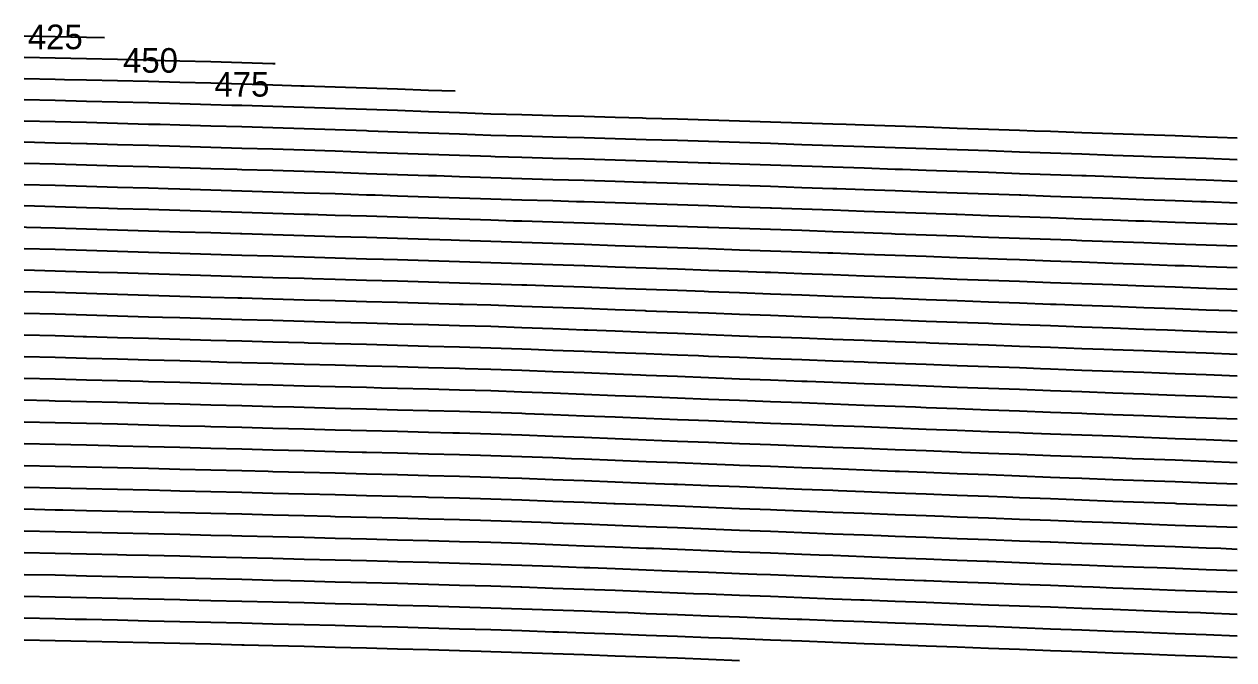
# Model space of a CAD drawing. Header units: metres. Extents: x 228 to 3387, y 31 to 162.
# Drawn here: x 228 to 351, y 95.8 to 160.5 of the extents above; entities that cross this region are included whole.
import ezdxf
from ezdxf.enums import TextEntityAlignment as Align

# ---------------------------------------------------------------- set-up
doc = ezdxf.new("R2010")
doc.units = ezdxf.units.M
for name, color, linetype in [('Vs_1000', 7, 'Continuous'), ('Vs_1025', 7, 'Continuous'), ('Vs_1050', 7, 'Continuous'), ('Vs_1075', 7, 'Continuous'), ('Vs_1100', 7, 'Continuous'), ('Vs_1125', 7, 'Continuous'), ('Vs_425', 7, 'Continuous'), ('Vs_450', 7, 'Continuous'), ('Vs_475', 7, 'Continuous'), ('Vs_500', 7, 'Continuous'), ('Vs_525', 7, 'Continuous'), ('Vs_550', 7, 'Continuous'), ('Vs_575', 7, 'Continuous'), ('Vs_600', 7, 'Continuous'), ('Vs_625', 7, 'Continuous'), ('Vs_650', 7, 'Continuous'), ('Vs_675', 7, 'Continuous'), ('Vs_700', 7, 'Continuous'), ('Vs_725', 7, 'Continuous'), ('Vs_750', 7, 'Continuous'), ('Vs_775', 7, 'Continuous'), ('Vs_800', 7, 'Continuous'), ('Vs_825', 7, 'Continuous'), ('Vs_850', 7, 'Continuous'), ('Vs_875', 7, 'Continuous'), ('Vs_900', 7, 'Continuous'), ('Vs_925', 7, 'Continuous'), ('Vs_950', 7, 'Continuous'), ('Vs_975', 7, 'Continuous')]:
    doc.layers.add(name, color=color, linetype=linetype)

msp = doc.modelspace()

# ---------------------------------------------------------------- linework, layer by layer
at = {"layer": 'Vs_1000'}
msp.add_lwpolyline([(351.31, 104.86), (348.15, 104.98), (344.99, 105.1), (343.16, 105.17), (341.82, 105.22), (338.66, 105.33), (335.5, 105.45), (332.34, 105.57), (329.18, 105.69), (326.01, 105.81), (325.86, 105.82), (322.85, 105.93), (319.69, 106.05), (316.53, 106.18), (313.37, 106.3), (310.21, 106.42), (308.81, 106.47), (307.04, 106.54), (303.88, 106.66), (300.72, 106.79), (297.56, 106.91), (294.4, 107.03), (292.01, 107.13), (291.24, 107.16), (288.07, 107.28), (284.91, 107.4), (281.75, 107.52), (278.59, 107.64), (275.43, 107.74), (274.22, 107.78), (272.26, 107.84), (269.1, 107.92), (265.94, 108.01), (262.78, 108.09), (259.62, 108.17), (256.46, 108.25), (253.29, 108.33), (250.13, 108.41), (249.1, 108.43), (246.97, 108.48), (243.81, 108.56), (240.65, 108.64), (237.49, 108.71), (234.32, 108.78), (231.16, 108.85), (228, 108.91)], dxfattribs=at)
at = {"layer": 'Vs_1025'}
msp.add_lwpolyline([(351.31, 102.66), (348.15, 102.78), (344.99, 102.89), (341.82, 103.01), (338.66, 103.13), (336.68, 103.21), (335.5, 103.25), (332.34, 103.37), (329.18, 103.49), (326.01, 103.61), (322.85, 103.73), (319.69, 103.85), (319.45, 103.86), (316.53, 103.97), (313.37, 104.09), (310.21, 104.21), (307.04, 104.34), (303.88, 104.46), (302.46, 104.51), (300.72, 104.58), (297.56, 104.7), (294.4, 104.82), (291.24, 104.95), (288.07, 105.07), (285.5, 105.17), (284.91, 105.19), (281.75, 105.31), (278.59, 105.42), (275.43, 105.53), (272.26, 105.62), (269.1, 105.71), (265.94, 105.79), (265.01, 105.82), (262.78, 105.88), (259.62, 105.96), (256.46, 106.04), (253.29, 106.12), (250.13, 106.19), (246.97, 106.27), (243.81, 106.35), (240.65, 106.42), (238.41, 106.47), (237.49, 106.49), (234.32, 106.56), (231.16, 106.63), (228, 106.7)], dxfattribs=at)
at = {"layer": 'Vs_1050'}
msp.add_lwpolyline([(351.31, 100.45), (348.15, 100.57), (347.56, 100.59), (344.99, 100.69), (341.82, 100.81), (338.66, 100.93), (335.5, 101.05), (332.34, 101.17), (330.2, 101.25), (329.18, 101.28), (326.01, 101.4), (322.85, 101.52), (319.69, 101.65), (316.53, 101.77), (313.37, 101.89), (313.03, 101.9), (310.21, 102.01), (307.04, 102.13), (303.88, 102.25), (300.72, 102.37), (297.56, 102.49), (296.03, 102.55), (294.4, 102.62), (291.24, 102.74), (288.07, 102.86), (284.91, 102.97), (281.75, 103.09), (278.59, 103.2), (278.48, 103.21), (275.43, 103.31), (272.26, 103.4), (269.1, 103.49), (265.94, 103.58), (262.78, 103.66), (259.62, 103.74), (256.46, 103.82), (255.06, 103.86), (253.29, 103.9), (250.13, 103.98), (246.97, 104.06), (243.81, 104.13), (240.65, 104.21), (237.49, 104.28), (234.32, 104.35), (231.16, 104.42), (228, 104.48)], dxfattribs=at)
at = {"layer": 'Vs_1075'}
msp.add_lwpolyline([(351.31, 98.25), (348.15, 98.37), (344.99, 98.48), (341.82, 98.6), (341.03, 98.63), (338.66, 98.72), (335.5, 98.84), (332.34, 98.96), (329.18, 99.08), (326.01, 99.2), (323.72, 99.29), (322.85, 99.32), (319.69, 99.44), (316.53, 99.56), (313.37, 99.68), (310.21, 99.8), (307.04, 99.92), (306.57, 99.94), (303.88, 100.04), (300.72, 100.16), (297.56, 100.28), (294.4, 100.4), (291.24, 100.52), (289.39, 100.59), (288.07, 100.64), (284.91, 100.76), (281.75, 100.87), (278.59, 100.98), (275.43, 101.09), (272.26, 101.18), (270.09, 101.25), (269.1, 101.27), (265.94, 101.36), (262.78, 101.45), (259.62, 101.53), (256.46, 101.61), (253.29, 101.69), (250.13, 101.77), (246.97, 101.84), (244.56, 101.9), (243.81, 101.92), (240.65, 101.99), (237.49, 102.06), (234.32, 102.13), (231.16, 102.2), (228, 102.27)], dxfattribs=at)
at = {"layer": 'Vs_1100'}
msp.add_lwpolyline([(351.31, 96.04), (348.15, 96.16), (344.99, 96.28), (341.82, 96.4), (338.66, 96.52), (335.5, 96.64), (334.5, 96.67), (332.34, 96.75), (329.18, 96.87), (326.01, 96.99), (322.85, 97.11), (319.69, 97.23), (317.21, 97.33), (316.53, 97.35), (313.37, 97.47), (310.21, 97.59), (307.04, 97.71), (303.88, 97.83), (300.72, 97.95), (300.01, 97.98), (297.56, 98.07), (294.4, 98.19), (291.24, 98.31), (288.07, 98.43), (284.91, 98.54), (282.34, 98.63), (281.75, 98.65), (278.59, 98.76), (275.43, 98.87), (272.26, 98.96), (269.1, 99.05), (265.94, 99.14), (262.78, 99.23), (260.58, 99.29), (259.62, 99.31), (256.46, 99.39), (253.29, 99.47), (250.13, 99.55), (246.97, 99.63), (243.81, 99.7), (240.65, 99.77), (237.49, 99.85), (234.32, 99.92), (233.19, 99.94), (231.16, 99.98), (228, 100.05)], dxfattribs=at)
at = {"layer": 'Vs_1125'}
msp.add_lwpolyline([(300.72, 95.74), (297.56, 95.86), (294.4, 95.98), (293.27, 96.02), (291.24, 96.1), (288.07, 96.21), (284.91, 96.32), (281.75, 96.43), (278.59, 96.54), (275.43, 96.64), (274.47, 96.67), (272.26, 96.74), (269.1, 96.83), (265.94, 96.92), (262.78, 97.01), (259.62, 97.09), (256.46, 97.17), (253.29, 97.25), (250.36, 97.33), (250.13, 97.33), (246.97, 97.41), (243.81, 97.48), (240.65, 97.56), (237.49, 97.63), (234.32, 97.7), (231.16, 97.77), (228, 97.83)], dxfattribs=at)
at = {"layer": 'Vs_425'}
msp.add_lwpolyline([(236.18, 159.06), (234.32, 159.1), (231.16, 159.16), (228, 159.23)], dxfattribs=at)
at = {"layer": 'Vs_450'}
msp.add_lwpolyline([(253.5, 156.42), (253.29, 156.42), (250.13, 156.52), (246.97, 156.61), (243.81, 156.7), (240.84, 156.77), (240.65, 156.78), (237.49, 156.86), (234.32, 156.93), (231.16, 157), (228, 157.06)], dxfattribs=at)
at = {"layer": 'Vs_475'}
msp.add_lwpolyline([(271.81, 153.63), (269.1, 153.72), (265.94, 153.84), (262.78, 153.94), (259.62, 154.05), (256.46, 154.15), (256.12, 154.16), (253.29, 154.25), (250.13, 154.34), (246.97, 154.44), (243.81, 154.52), (240.65, 154.61), (237.49, 154.69), (234.32, 154.76), (232.1, 154.81), (231.16, 154.83), (228, 154.9)], dxfattribs=at)
at = {"layer": 'Vs_500'}
msp.add_lwpolyline([(351.31, 148.86), (349.31, 148.93), (348.15, 148.98), (344.99, 149.09), (341.82, 149.2), (338.66, 149.31), (335.5, 149.42), (332.34, 149.53), (330.71, 149.59), (329.18, 149.64), (326.01, 149.75), (322.85, 149.86), (319.69, 149.97), (316.53, 150.07), (313.37, 150.18), (311.54, 150.24), (310.21, 150.29), (307.04, 150.39), (303.88, 150.49), (300.72, 150.59), (297.56, 150.69), (294.4, 150.79), (291.24, 150.88), (290.85, 150.89), (288.07, 150.97), (284.91, 151.06), (281.75, 151.15), (278.59, 151.23), (275.43, 151.32), (272.26, 151.43), (269.11, 151.55), (269.1, 151.55), (265.94, 151.66), (262.78, 151.77), (259.62, 151.87), (256.46, 151.98), (253.29, 152.07), (250.13, 152.17), (249.11, 152.2), (246.97, 152.26), (243.81, 152.35), (240.65, 152.44), (237.49, 152.52), (234.32, 152.6), (231.16, 152.68), (228, 152.75)], dxfattribs=at)
at = {"layer": 'Vs_525'}
msp.add_lwpolyline([(351.31, 146.67), (348.15, 146.78), (344.99, 146.89), (342.61, 146.97), (341.82, 147), (338.66, 147.11), (335.5, 147.23), (332.34, 147.34), (329.18, 147.45), (326.01, 147.56), (323.97, 147.63), (322.85, 147.67), (319.69, 147.78), (316.53, 147.88), (313.37, 147.99), (310.21, 148.1), (307.04, 148.2), (304.65, 148.28), (303.88, 148.31), (300.72, 148.41), (297.56, 148.51), (294.4, 148.61), (291.24, 148.7), (288.07, 148.8), (284.91, 148.89), (283.17, 148.93), (281.75, 148.97), (278.59, 149.06), (275.43, 149.15), (272.26, 149.26), (269.1, 149.38), (265.94, 149.49), (262.99, 149.59), (262.78, 149.6), (259.62, 149.7), (256.46, 149.8), (253.29, 149.9), (250.13, 150), (246.97, 150.09), (243.81, 150.18), (241.81, 150.24), (240.65, 150.27), (237.49, 150.36), (234.32, 150.44), (231.16, 150.52), (228, 150.6)], dxfattribs=at)
at = {"layer": 'Vs_550'}
msp.add_lwpolyline([(351.31, 144.47), (348.15, 144.58), (344.99, 144.69), (341.82, 144.81), (338.66, 144.92), (335.94, 145.02), (335.5, 145.03), (332.34, 145.14), (329.18, 145.25), (326.01, 145.36), (322.85, 145.47), (319.69, 145.58), (317.27, 145.67), (316.53, 145.69), (313.37, 145.8), (310.21, 145.91), (307.04, 146.02), (303.88, 146.12), (300.72, 146.23), (297.76, 146.32), (297.56, 146.33), (294.4, 146.43), (291.24, 146.53), (288.07, 146.62), (284.91, 146.72), (281.75, 146.81), (278.59, 146.89), (275.88, 146.97), (275.43, 146.99), (272.26, 147.1), (269.1, 147.21), (265.94, 147.32), (262.78, 147.42), (259.62, 147.53), (256.5, 147.63), (256.46, 147.63), (253.29, 147.73), (250.13, 147.83), (246.97, 147.92), (243.81, 148.02), (240.65, 148.11), (237.49, 148.2), (234.41, 148.28), (234.32, 148.28), (231.16, 148.37), (228, 148.45)], dxfattribs=at)
at = {"layer": 'Vs_575'}
msp.add_lwpolyline([(351.31, 142.27), (348.15, 142.38), (347.62, 142.4), (344.99, 142.5), (341.82, 142.61), (338.66, 142.72), (335.5, 142.84), (332.34, 142.95), (329.3, 143.06), (329.18, 143.06), (326.01, 143.17), (322.85, 143.28), (319.69, 143.39), (316.53, 143.5), (313.37, 143.61), (310.6, 143.71), (310.21, 143.72), (307.04, 143.83), (303.88, 143.94), (300.72, 144.04), (297.56, 144.15), (294.4, 144.25), (291.24, 144.35), (290.88, 144.36), (288.07, 144.45), (284.91, 144.55), (281.75, 144.64), (278.59, 144.73), (275.43, 144.83), (272.26, 144.94), (269.92, 145.02), (269.1, 145.04), (265.94, 145.15), (262.78, 145.25), (259.62, 145.36), (256.46, 145.46), (253.29, 145.56), (250.13, 145.65), (249.65, 145.67), (246.97, 145.75), (243.81, 145.84), (240.65, 145.94), (237.49, 146.03), (234.32, 146.12), (231.16, 146.21), (228, 146.29)], dxfattribs=at)
at = {"layer": 'Vs_600'}
msp.add_lwpolyline([(351.31, 140.07), (348.15, 140.19), (344.99, 140.3), (341.82, 140.41), (341, 140.44), (338.66, 140.53), (335.5, 140.64), (332.34, 140.75), (329.18, 140.87), (326.01, 140.98), (322.85, 141.09), (322.7, 141.1), (319.69, 141.2), (316.53, 141.31), (313.37, 141.42), (310.21, 141.53), (307.04, 141.64), (303.98, 141.75), (303.88, 141.75), (300.72, 141.86), (297.56, 141.97), (294.4, 142.07), (291.24, 142.18), (288.07, 142.28), (284.91, 142.38), (284.13, 142.4), (281.75, 142.48), (278.59, 142.57), (275.43, 142.67), (272.26, 142.78), (269.1, 142.88), (265.94, 142.98), (263.68, 143.06), (262.78, 143.08), (259.62, 143.19), (256.46, 143.28), (253.29, 143.38), (250.13, 143.48), (246.97, 143.58), (243.81, 143.67), (242.65, 143.71), (240.65, 143.77), (237.49, 143.86), (234.32, 143.96), (231.16, 144.05), (228, 144.13)], dxfattribs=at)
at = {"layer": 'Vs_625'}
msp.add_lwpolyline([(351.31, 137.87), (348.15, 137.99), (344.99, 138.1), (341.82, 138.22), (338.66, 138.33), (335.5, 138.44), (334.42, 138.48), (332.34, 138.56), (329.18, 138.67), (326.01, 138.78), (322.85, 138.9), (319.69, 139.01), (316.53, 139.12), (316.16, 139.14), (313.37, 139.23), (310.21, 139.35), (307.04, 139.46), (303.88, 139.57), (300.72, 139.68), (297.56, 139.79), (297.47, 139.79), (294.4, 139.89), (291.24, 140), (288.07, 140.11), (284.91, 140.21), (281.75, 140.31), (278.59, 140.42), (277.75, 140.44), (275.43, 140.52), (272.26, 140.62), (269.1, 140.72), (265.94, 140.82), (262.78, 140.92), (259.62, 141.01), (256.99, 141.1), (256.46, 141.11), (253.29, 141.21), (250.13, 141.31), (246.97, 141.4), (243.81, 141.5), (240.65, 141.6), (237.49, 141.69), (235.66, 141.75), (234.32, 141.79), (231.16, 141.88), (228, 141.97)], dxfattribs=at)
at = {"layer": 'Vs_650'}
msp.add_lwpolyline([(351.31, 135.67), (348.15, 135.79), (345.93, 135.87), (344.99, 135.9), (341.82, 136.02), (338.66, 136.13), (335.5, 136.25), (332.34, 136.36), (329.18, 136.48), (327.89, 136.52), (326.01, 136.59), (322.85, 136.7), (319.69, 136.82), (316.53, 136.93), (313.37, 137.04), (310.21, 137.16), (309.69, 137.18), (307.04, 137.27), (303.88, 137.38), (300.72, 137.49), (297.56, 137.6), (294.4, 137.72), (291.24, 137.82), (291.11, 137.83), (288.07, 137.93), (284.91, 138.04), (281.75, 138.15), (278.59, 138.25), (275.43, 138.36), (272.26, 138.46), (271.39, 138.48), (269.1, 138.55), (265.94, 138.65), (262.78, 138.75), (259.62, 138.84), (256.46, 138.94), (253.29, 139.03), (250.13, 139.13), (249.98, 139.14), (246.97, 139.23), (243.81, 139.32), (240.65, 139.42), (237.49, 139.52), (234.32, 139.62), (231.16, 139.71), (228.23, 139.79), (228, 139.8)], dxfattribs=at)
at = {"layer": 'Vs_675'}
msp.add_lwpolyline([(351.31, 133.48), (348.15, 133.59), (344.99, 133.71), (341.82, 133.82), (339.39, 133.91), (338.66, 133.94), (335.5, 134.05), (332.34, 134.17), (329.18, 134.28), (326.01, 134.4), (322.85, 134.51), (321.42, 134.56), (319.69, 134.63), (316.53, 134.74), (313.37, 134.85), (310.21, 134.97), (307.04, 135.08), (303.88, 135.2), (303.33, 135.22), (300.72, 135.31), (297.56, 135.42), (294.4, 135.54), (291.24, 135.65), (288.07, 135.76), (284.99, 135.87), (284.91, 135.87), (281.75, 135.98), (278.59, 136.09), (275.43, 136.2), (272.26, 136.29), (269.1, 136.39), (265.94, 136.48), (264.53, 136.52), (262.78, 136.57), (259.62, 136.67), (256.46, 136.76), (253.29, 136.86), (250.13, 136.95), (246.97, 137.05), (243.81, 137.15), (242.83, 137.18), (240.65, 137.24), (237.49, 137.34), (234.32, 137.44), (231.16, 137.53), (228, 137.62)], dxfattribs=at)
at = {"layer": 'Vs_700'}
msp.add_lwpolyline([(351.31, 131.28), (350.74, 131.3), (348.15, 131.39), (344.99, 131.51), (341.82, 131.62), (338.66, 131.74), (335.5, 131.85), (332.89, 131.95), (332.34, 131.97), (329.18, 132.09), (326.01, 132.2), (322.85, 132.32), (319.69, 132.43), (316.53, 132.55), (315.02, 132.6), (313.37, 132.66), (310.21, 132.78), (307.04, 132.89), (303.88, 133.01), (300.72, 133.13), (297.56, 133.24), (297.13, 133.26), (294.4, 133.36), (291.24, 133.47), (288.07, 133.59), (284.91, 133.7), (281.75, 133.82), (279.09, 133.91), (278.59, 133.93), (275.43, 134.03), (272.26, 134.13), (269.1, 134.22), (265.94, 134.31), (262.78, 134.4), (259.62, 134.49), (257.26, 134.56), (256.46, 134.59), (253.29, 134.68), (250.13, 134.77), (246.97, 134.87), (243.81, 134.96), (240.65, 135.06), (237.49, 135.16), (235.57, 135.22), (234.32, 135.25), (231.16, 135.35), (228, 135.43)], dxfattribs=at)
at = {"layer": 'Vs_725'}
msp.add_lwpolyline([(351.31, 129.08), (348.15, 129.19), (344.99, 129.31), (344.22, 129.34), (341.82, 129.42), (338.66, 129.54), (335.5, 129.66), (332.34, 129.77), (329.18, 129.89), (326.45, 129.99), (326.01, 130.01), (322.85, 130.12), (319.69, 130.24), (316.53, 130.36), (313.37, 130.47), (310.21, 130.59), (308.72, 130.64), (307.04, 130.71), (303.88, 130.82), (300.72, 130.94), (297.56, 131.06), (294.4, 131.17), (291.24, 131.29), (291.11, 131.3), (288.07, 131.41), (284.91, 131.53), (281.75, 131.64), (278.59, 131.76), (275.43, 131.87), (272.61, 131.95), (272.26, 131.96), (269.1, 132.05), (265.94, 132.14), (262.78, 132.23), (259.62, 132.32), (256.46, 132.41), (253.29, 132.5), (250.13, 132.59), (249.73, 132.6), (246.97, 132.68), (243.81, 132.78), (240.65, 132.87), (237.49, 132.97), (234.32, 133.07), (231.16, 133.16), (228, 133.24)], dxfattribs=at)
at = {"layer": 'Vs_750'}
msp.add_lwpolyline([(351.31, 126.88), (348.15, 126.99), (344.99, 127.11), (341.82, 127.23), (338.66, 127.34), (337.74, 127.38), (335.5, 127.46), (332.34, 127.58), (329.18, 127.69), (326.01, 127.81), (322.85, 127.93), (320.07, 128.03), (319.69, 128.04), (316.53, 128.16), (313.37, 128.28), (310.21, 128.4), (307.04, 128.52), (303.88, 128.63), (302.55, 128.68), (300.72, 128.75), (297.56, 128.87), (294.4, 128.99), (291.24, 129.11), (288.07, 129.23), (285.3, 129.34), (284.91, 129.35), (281.75, 129.47), (278.59, 129.59), (275.43, 129.7), (272.26, 129.79), (269.1, 129.88), (265.94, 129.96), (264.95, 129.99), (262.78, 130.05), (259.62, 130.14), (256.46, 130.23), (253.29, 130.32), (250.13, 130.41), (246.97, 130.5), (243.81, 130.59), (242.05, 130.64), (240.65, 130.68), (237.49, 130.78), (234.32, 130.87), (231.16, 130.96), (228, 131.04)], dxfattribs=at)
at = {"layer": 'Vs_775'}
msp.add_lwpolyline([(351.31, 124.68), (348.95, 124.76), (348.15, 124.79), (344.99, 124.91), (341.82, 125.03), (338.66, 125.14), (335.5, 125.26), (332.34, 125.38), (331.3, 125.42), (329.18, 125.5), (326.01, 125.61), (322.85, 125.73), (319.69, 125.85), (316.53, 125.97), (313.78, 126.07), (313.37, 126.09), (310.21, 126.2), (307.04, 126.32), (303.88, 126.44), (300.72, 126.56), (297.56, 126.68), (296.53, 126.72), (294.4, 126.81), (291.24, 126.93), (288.07, 127.05), (284.91, 127.17), (281.75, 127.29), (279.54, 127.38), (278.59, 127.41), (275.43, 127.52), (272.26, 127.61), (269.1, 127.7), (265.94, 127.78), (262.78, 127.87), (259.62, 127.95), (256.86, 128.03), (256.46, 128.04), (253.29, 128.13), (250.13, 128.22), (246.97, 128.31), (243.81, 128.4), (240.65, 128.49), (237.49, 128.58), (234.32, 128.67), (233.98, 128.68), (231.16, 128.76), (228, 128.84)], dxfattribs=at)
at = {"layer": 'Vs_800'}
msp.add_lwpolyline([(351.31, 122.48), (348.15, 122.59), (344.99, 122.71), (342.46, 122.8), (341.82, 122.83), (338.66, 122.95), (335.5, 123.06), (332.34, 123.18), (329.18, 123.3), (326.01, 123.42), (324.93, 123.46), (322.85, 123.53), (319.69, 123.65), (316.53, 123.77), (313.37, 123.89), (310.21, 124.01), (307.59, 124.11), (307.04, 124.13), (303.88, 124.25), (300.72, 124.37), (297.56, 124.5), (294.4, 124.62), (291.24, 124.74), (290.66, 124.76), (288.07, 124.87), (284.91, 124.99), (281.75, 125.11), (278.59, 125.23), (275.43, 125.34), (272.83, 125.42), (272.26, 125.43), (269.1, 125.52), (265.94, 125.6), (262.78, 125.68), (259.62, 125.77), (256.46, 125.85), (253.29, 125.94), (250.13, 126.03), (248.6, 126.07), (246.97, 126.12), (243.81, 126.21), (240.65, 126.29), (237.49, 126.38), (234.32, 126.47), (231.16, 126.56), (228, 126.63)], dxfattribs=at)
at = {"layer": 'Vs_825'}
msp.add_lwpolyline([(351.31, 120.28), (348.15, 120.39), (344.99, 120.51), (341.82, 120.63), (338.66, 120.75), (336.02, 120.84), (335.5, 120.86), (332.34, 120.98), (329.18, 121.1), (326.01, 121.22), (322.85, 121.34), (319.69, 121.46), (318.61, 121.5), (316.53, 121.58), (313.37, 121.7), (310.21, 121.82), (307.04, 121.94), (303.88, 122.06), (301.52, 122.15), (300.72, 122.18), (297.56, 122.3), (294.4, 122.43), (291.24, 122.55), (288.07, 122.68), (284.91, 122.8), (284.88, 122.8), (281.75, 122.93), (278.59, 123.05), (275.43, 123.16), (272.26, 123.25), (269.1, 123.33), (265.94, 123.42), (264.32, 123.46), (262.78, 123.5), (259.62, 123.58), (256.46, 123.66), (253.29, 123.75), (250.13, 123.83), (246.97, 123.92), (243.81, 124.01), (240.65, 124.09), (240.07, 124.11), (237.49, 124.18), (234.32, 124.27), (231.16, 124.35), (228, 124.42)], dxfattribs=at)
at = {"layer": 'Vs_850'}
msp.add_lwpolyline([(351.31, 118.07), (348.15, 118.19), (347.1, 118.23), (344.99, 118.31), (341.82, 118.43), (338.66, 118.55), (335.5, 118.66), (332.34, 118.78), (329.62, 118.88), (329.18, 118.9), (326.01, 119.02), (322.85, 119.14), (319.69, 119.26), (316.53, 119.38), (313.37, 119.5), (312.38, 119.54), (310.21, 119.62), (307.04, 119.74), (303.88, 119.86), (300.72, 119.99), (297.56, 120.11), (295.54, 120.19), (294.4, 120.24), (291.24, 120.36), (288.07, 120.49), (284.91, 120.61), (281.75, 120.74), (278.96, 120.84), (278.59, 120.86), (275.43, 120.97), (272.26, 121.06), (269.1, 121.14), (265.94, 121.22), (262.78, 121.31), (259.62, 121.39), (256.46, 121.47), (255.42, 121.5), (253.29, 121.55), (250.13, 121.64), (246.97, 121.72), (243.81, 121.81), (240.65, 121.89), (237.49, 121.98), (234.32, 122.06), (231.16, 122.14), (230.54, 122.15), (228, 122.21)], dxfattribs=at)
at = {"layer": 'Vs_875'}
msp.add_lwpolyline([(351.31, 115.87), (348.15, 115.99), (344.99, 116.11), (341.82, 116.23), (340.64, 116.27), (338.66, 116.35), (335.5, 116.46), (332.34, 116.58), (329.18, 116.7), (326.01, 116.82), (323.28, 116.92), (322.85, 116.94), (319.69, 117.06), (316.53, 117.18), (313.37, 117.3), (310.21, 117.42), (307.04, 117.55), (306.22, 117.58), (303.88, 117.67), (300.72, 117.79), (297.56, 117.92), (294.4, 118.04), (291.24, 118.17), (289.63, 118.23), (288.07, 118.29), (284.91, 118.42), (281.75, 118.54), (278.59, 118.66), (275.43, 118.77), (272.26, 118.87), (271.56, 118.88), (269.1, 118.95), (265.94, 119.03), (262.78, 119.11), (259.62, 119.19), (256.46, 119.27), (253.29, 119.36), (250.13, 119.44), (246.97, 119.52), (246.35, 119.54), (243.81, 119.6), (240.65, 119.69), (237.49, 119.77), (234.32, 119.85), (231.16, 119.92), (228, 119.99)], dxfattribs=at)
at = {"layer": 'Vs_900'}
msp.add_lwpolyline([(351.31, 113.67), (348.15, 113.79), (344.99, 113.91), (341.82, 114.03), (338.66, 114.14), (335.5, 114.26), (334.21, 114.31), (332.34, 114.38), (329.18, 114.5), (326.01, 114.62), (322.85, 114.74), (319.69, 114.86), (316.98, 114.96), (316.53, 114.98), (313.37, 115.1), (310.21, 115.23), (307.04, 115.35), (303.88, 115.47), (300.72, 115.59), (300.12, 115.62), (297.56, 115.72), (294.4, 115.84), (291.24, 115.97), (288.07, 116.1), (284.91, 116.22), (283.65, 116.27), (281.75, 116.35), (278.59, 116.47), (275.43, 116.58), (272.26, 116.67), (269.1, 116.75), (265.94, 116.83), (262.78, 116.91), (262.34, 116.92), (259.62, 116.99), (256.46, 117.07), (253.29, 117.16), (250.13, 117.24), (246.97, 117.32), (243.81, 117.4), (240.65, 117.48), (237.49, 117.56), (236.69, 117.58), (234.32, 117.64), (231.16, 117.71), (228, 117.78)], dxfattribs=at)
at = {"layer": 'Vs_925'}
msp.add_lwpolyline([(351.31, 111.47), (348.15, 111.59), (345.17, 111.7), (344.99, 111.71), (341.82, 111.82), (338.66, 111.94), (335.5, 112.06), (332.34, 112.18), (329.18, 112.3), (327.82, 112.35), (326.01, 112.42), (322.85, 112.54), (319.69, 112.66), (316.53, 112.78), (313.37, 112.9), (310.73, 113.01), (310.21, 113.03), (307.04, 113.15), (303.88, 113.27), (300.72, 113.4), (297.56, 113.52), (294.4, 113.64), (294.05, 113.66), (291.24, 113.77), (288.07, 113.9), (284.91, 114.02), (281.75, 114.14), (278.59, 114.26), (277.21, 114.31), (275.43, 114.37), (272.26, 114.47), (269.1, 114.55), (265.94, 114.63), (262.78, 114.71), (259.62, 114.79), (256.46, 114.87), (253.29, 114.95), (252.8, 114.96), (250.13, 115.03), (246.97, 115.11), (243.81, 115.19), (240.65, 115.27), (237.49, 115.35), (234.32, 115.42), (231.16, 115.49), (228, 115.56)], dxfattribs=at)
at = {"layer": 'Vs_950'}
msp.add_lwpolyline([(351.31, 109.27), (348.15, 109.38), (344.99, 109.5), (341.82, 109.62), (338.71, 109.74), (338.66, 109.74), (335.5, 109.86), (332.34, 109.98), (329.18, 110.1), (326.01, 110.22), (322.85, 110.34), (321.46, 110.39), (319.69, 110.46), (316.53, 110.58), (313.37, 110.7), (310.21, 110.82), (307.04, 110.95), (304.52, 111.05), (303.88, 111.07), (300.72, 111.19), (297.56, 111.32), (294.4, 111.44), (291.24, 111.57), (288.07, 111.69), (287.93, 111.7), (284.91, 111.82), (281.75, 111.94), (278.59, 112.06), (275.43, 112.17), (272.26, 112.26), (269.1, 112.34), (268.83, 112.35), (265.94, 112.43), (262.78, 112.51), (259.62, 112.59), (256.46, 112.67), (253.29, 112.75), (250.13, 112.83), (246.97, 112.9), (243.81, 112.98), (242.91, 113.01), (240.65, 113.06), (237.49, 113.14), (234.32, 113.21), (231.16, 113.28), (228, 113.34)], dxfattribs=at)
at = {"layer": 'Vs_975'}
msp.add_lwpolyline([(351.31, 107.06), (349.65, 107.13), (348.15, 107.18), (344.99, 107.3), (341.82, 107.42), (338.66, 107.54), (335.5, 107.66), (332.34, 107.78), (332.28, 107.78), (329.18, 107.9), (326.01, 108.02), (322.85, 108.14), (319.69, 108.26), (316.53, 108.38), (315.13, 108.43), (313.37, 108.5), (310.21, 108.62), (307.04, 108.74), (303.88, 108.87), (300.72, 108.99), (298.31, 109.09), (297.56, 109.11), (294.4, 109.24), (291.24, 109.36), (288.07, 109.49), (284.91, 109.61), (281.75, 109.73), (281.55, 109.74), (278.59, 109.85), (275.43, 109.96), (272.26, 110.05), (269.1, 110.14), (265.94, 110.22), (262.78, 110.3), (259.62, 110.38), (259.15, 110.39), (256.46, 110.46), (253.29, 110.54), (250.13, 110.62), (246.97, 110.7), (243.81, 110.77), (240.65, 110.85), (237.49, 110.92), (234.32, 110.99), (231.92, 111.05), (231.16, 111.06), (228, 111.13)], dxfattribs=at)

# ---------------------------------------------------------------- texts
at = {"layer": 'Vs_425'}
msp.add_text('425', height=2.5, dxfattribs=at).set_placement((231.16, 159.16), align=Align.MIDDLE_CENTER)
at = {"layer": 'Vs_450'}
msp.add_text('450', height=2.5, dxfattribs=at).set_placement((240.84, 156.77), align=Align.MIDDLE_CENTER)
at = {"layer": 'Vs_475'}
msp.add_text('475', height=2.5, dxfattribs=at).set_placement((250.13, 154.34), align=Align.MIDDLE_CENTER)

doc.saveas('drawing.dxf')
